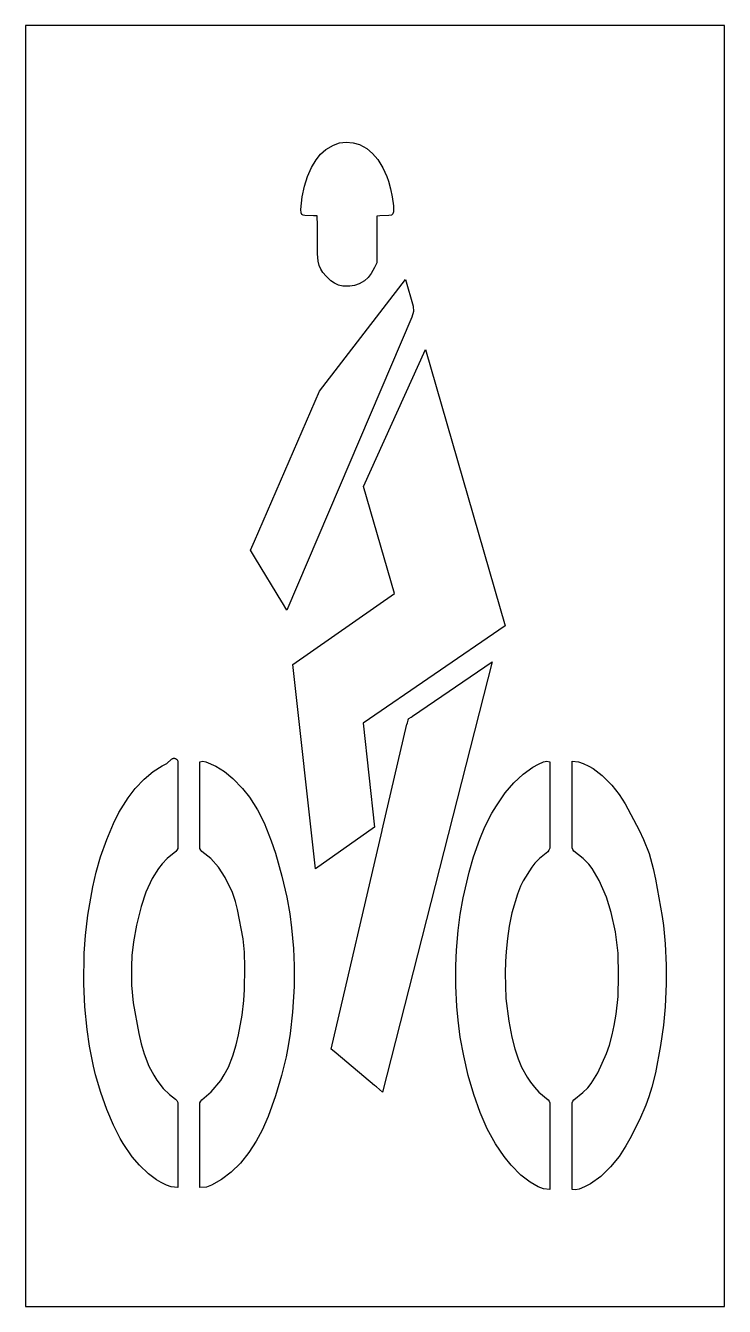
# Model space of a CAD drawing. Header units: inches. Extents: x 0 to 48, y 0 to 88.
import ezdxf

# ---------------------------------------------------------------- set-up
doc = ezdxf.new("R2010")
doc.units = ezdxf.units.IN
doc.header["$MEASUREMENT"] = 0
doc.layers.add('CUT', color=1, linetype='Continuous')

msp = doc.modelspace()

# ---------------------------------------------------------------- linework, layer by layer
at = {"layer": 'CUT'}
for points in [[(0, 0), (48, 0), (48, 88), (0, 88)], [(19.963, 78.784), (20.263, 79.159), (20.622, 79.478), (21.152, 79.794), (21.569, 79.947), (22.008, 80), (22.511, 79.952), (22.933, 79.826), (23.441, 79.556), (23.831, 79.223), (24.193, 78.811), (24.548, 78.223), (24.816, 77.626), (24.931, 77.303), (25.076, 76.775), (25.18, 76.242), (25.26, 75.61), (25.275, 75.216), (25.23, 75.058), (25.134, 74.981), (24.959, 74.95), (24.326, 74.923), (24.118, 74.911), (24.118, 71.707), (23.961, 71.385), (23.734, 70.963), (23.525, 70.693), (23.27, 70.467), (22.919, 70.254), (22.6, 70.138), (22.263, 70.095), (21.787, 70.109), (21.493, 70.17), (21.217, 70.294), (20.969, 70.474), (20.653, 70.79), (20.426, 71.047), (20.277, 71.275), (20.17, 71.525), (20.099, 71.821), (20.06, 72.326), (20.057, 74.529), (20.036, 74.677), (20.036, 74.681), (20.031, 74.931), (19.781, 74.93), (19.78, 74.93), (19.172, 74.953), (19.058, 74.976), (18.974, 75.027), (18.919, 75.141), (18.906, 75.361), (18.99, 76.239), (19.146, 76.975), (19.356, 77.63), (19.641, 78.256)], [(26.093, 70.548), (26.619, 68.723), (26.643, 68.355), (26.54, 67.966), (17.94, 47.834), (17.64, 48.337), (17.594, 48.407), (15.799, 51.39), (15.456, 51.965), (15.722, 52.579), (20.19, 62.874)], [(18.356, 44.114), (25.335, 48.988), (23.218, 56.332), (27.478, 65.748), (32.942, 46.759), (23.184, 40.083), (23.977, 32.937), (19.908, 30.061)], [(26.272, 40.304), (26.277, 40.318), (26.284, 40.331), (26.292, 40.344), (26.301, 40.356), (26.311, 40.367), (26.322, 40.377), (26.334, 40.386), (26.491, 40.487), (26.552, 40.529), (26.576, 40.551), (32.054, 44.293), (24.51, 14.729), (24.1, 15.078), (23.963, 15.184), (21.322, 17.389), (21.302, 17.412), (20.988, 17.676), (24.5, 32.694), (24.503, 32.731), (26.198, 39.992), (26.213, 40.028), (26.232, 40.105), (26.268, 40.289)], [(10.456, 37.444), (10.46, 37.416), (10.461, 37.387), (10.461, 36.936), (10.461, 31.461), (10.396, 31.346), (10.325, 31.249), (9.725, 30.763), (9.391, 30.416), (9.136, 30.092), (8.697, 29.394), (8.264, 28.457), (7.936, 27.479), (7.612, 26.185), (7.412, 25.053), (7.305, 24.117), (7.263, 23.342), (7.269, 22.071), (7.393, 20.862), (7.775, 18.744), (7.939, 18.049), (8.141, 17.363), (8.475, 16.497), (8.796, 15.889), (9.013, 15.538), (9.455, 14.969), (9.878, 14.567), (10.307, 14.247), (10.385, 14.154), (10.461, 14.013), (10.461, 8.162), (10.004, 8.205), (9.688, 8.333), (9.315, 8.51), (8.991, 8.703), (8.438, 9.111), (7.818, 9.707), (7.322, 10.278), (6.698, 11.185), (6.489, 11.54), (6.029, 12.451), (5.575, 13.526), (5.158, 14.689), (4.798, 15.911), (4.659, 16.508), (4.398, 17.885), (4.224, 19.019), (4.066, 20.593), (4, 22.16), (4.026, 24.259), (4.105, 25.48), (4.272, 26.883), (4.623, 28.827), (4.849, 29.843), (5.149, 30.896), (5.58, 32.084), (6.037, 33.188), (6.405, 33.927), (7.044, 34.947), (7.527, 35.574), (8.14, 36.225), (8.772, 36.755), (9.383, 37.138), (9.705, 37.293), (10.032, 37.609), (10.056, 37.624), (10.081, 37.637), (10.108, 37.646), (10.135, 37.654), (10.163, 37.658), (10.192, 37.659), (10.22, 37.657), (10.248, 37.653), (10.275, 37.645), (10.301, 37.635), (10.327, 37.622), (10.35, 37.607), (10.372, 37.589), (10.392, 37.569), (10.41, 37.546), (10.425, 37.523), (10.438, 37.497), (10.448, 37.471)], [(18.438, 21.986), (18.341, 20.226), (18.176, 18.757), (18.039, 17.911), (17.892, 17.154), (17.57, 15.854), (17.168, 14.474), (16.664, 13.047), (16.254, 12.105), (15.845, 11.35), (15.336, 10.573), (14.753, 9.851), (14.118, 9.221), (13.466, 8.717), (12.777, 8.331), (12.426, 8.2), (11.975, 8.163), (11.975, 13.988), (12.03, 14.103), (12.095, 14.2), (12.739, 14.733), (13.4, 15.523), (13.64, 15.9), (13.935, 16.444), (14.235, 17.212), (14.458, 17.966), (14.62, 18.666), (14.865, 20.015), (14.979, 21.01), (15.033, 21.781), (15.063, 23.292), (15.026, 24.342), (14.933, 25.255), (14.553, 27.258), (14.41, 27.815), (14.201, 28.433), (13.714, 29.458), (13.25, 30.181), (12.726, 30.77), (12.114, 31.245), (12.042, 31.342), (11.975, 31.455), (11.975, 37.409), (12.174, 37.452), (12.386, 37.423), (13.075, 37.122), (13.658, 36.76), (14.242, 36.28), (14.906, 35.582), (15.368, 34.984), (15.924, 34.114), (16.383, 33.229), (16.878, 31.985), (17.162, 31.137), (17.607, 29.555), (17.939, 28.121), (18.152, 26.961), (18.274, 26.021), (18.396, 24.582), (18.442, 23.396)], [(33.092, 25.277), (33.005, 24.395), (32.954, 23.689), (32.934, 22.899), (32.998, 21.161), (33.186, 19.6), (33.397, 18.492), (33.606, 17.696), (33.831, 17.01), (34.067, 16.44), (34.454, 15.753), (34.683, 15.41), (34.954, 15.055), (35.255, 14.725), (35.903, 14.196), (35.967, 14.098), (36.02, 13.983), (36.02, 8.029), (35.566, 8.076), (35.218, 8.219), (34.649, 8.537), (34.025, 9.022), (33.344, 9.703), (32.87, 10.292), (32.275, 11.177), (31.703, 12.194), (31.225, 13.329), (30.786, 14.553), (30.408, 15.867), (30.091, 17.223), (29.856, 18.504), (29.711, 19.673), (29.628, 20.603), (29.556, 22.02), (29.553, 23.396), (29.598, 24.48), (29.707, 25.826), (29.847, 26.915), (30.053, 28.066), (30.463, 29.824), (30.768, 30.877), (31.192, 32.105), (31.546, 32.951), (32.035, 33.896), (32.341, 34.395), (32.942, 35.277), (33.547, 35.98), (34.167, 36.576), (34.837, 37.056), (35.231, 37.266), (35.578, 37.41), (35.794, 37.452), (36.02, 37.409), (36.02, 31.483), (35.951, 31.339), (35.878, 31.243), (35.301, 30.78), (34.99, 30.459), (34.78, 30.188), (34.168, 29.233), (33.989, 28.862), (33.782, 28.318), (33.408, 27.03), (33.223, 26.125)], [(40.562, 20.067), (40.697, 21.303), (40.734, 22.738), (40.693, 24.27), (40.515, 25.74), (40.227, 27.067), (39.894, 28.116), (39.4, 29.251), (38.923, 30.082), (38.69, 30.379), (38.311, 30.777), (37.652, 31.288), (37.586, 31.384), (37.533, 31.499), (37.533, 37.459), (37.989, 37.42), (38.307, 37.298), (38.682, 37.127), (38.978, 36.953), (39.605, 36.472), (40.258, 35.813), (40.772, 35.167), (41.188, 34.535), (42.152, 32.718), (42.455, 32.07), (42.823, 31.109), (43.109, 30.087), (43.275, 29.361), (43.725, 26.782), (43.809, 26.18), (43.932, 24.902), (43.998, 23.437), (44, 22.164), (43.924, 20.577), (43.807, 19.318), (43.601, 17.936), (43.258, 16.046), (43.011, 15.056), (42.817, 14.403), (42.606, 13.821), (42.172, 12.821), (41.508, 11.501), (41.236, 11.022), (40.766, 10.302), (40.184, 9.58), (39.52, 8.931), (38.794, 8.412), (38.399, 8.204), (38.017, 8.053), (37.767, 8), (37.533, 8.037), (37.533, 13.987), (37.588, 14.102), (37.654, 14.197), (38.286, 14.688), (38.628, 15.025), (38.86, 15.322), (39.314, 16.051), (39.901, 17.37), (40.1, 17.957), (40.286, 18.649), (40.433, 19.305)]]:
    msp.add_lwpolyline(points, close=True, dxfattribs=at)

doc.saveas('drawing.dxf')
